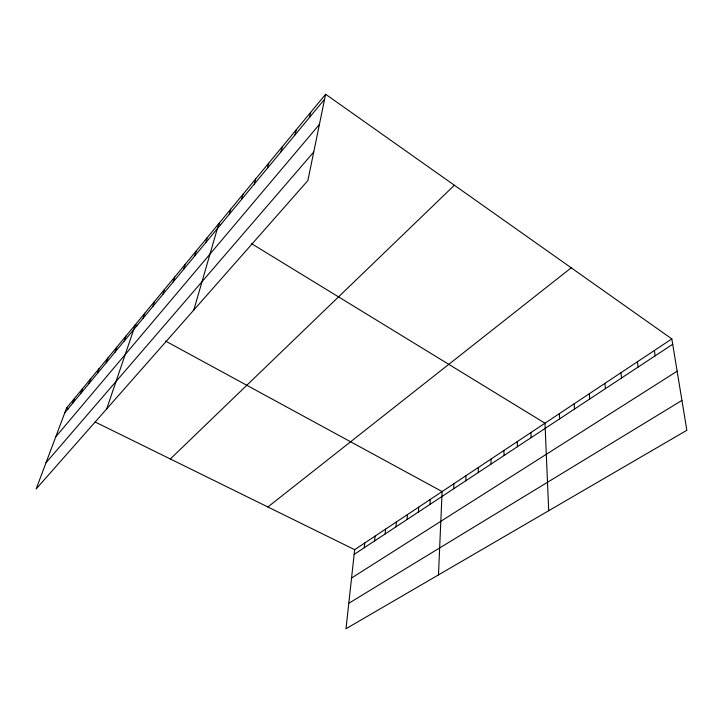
<?xml version="1.0" encoding="UTF-8"?>
<svg xmlns="http://www.w3.org/2000/svg" width="723" height="723" viewBox="0 0 723 723"><rect width="100%" height="100%" fill="white"/><g stroke="black" fill="none" stroke-linecap="round" stroke-linejoin="round"><path stroke-width="1.08" d="M490.971 464.148L490.989 459.087M478.246 472.544L478.328 467.501M465.838 480.732L465.964 475.725M453.728 488.721L453.89 483.741M438.472 574.902L442.115 491.568L165.495 341.039M430.004 504.374L430.266 499.448M418.391 512.038L418.689 507.139M407.049 519.512L407.392 514.649M395.978 526.823L396.358 521.979M385.16 533.954L385.576 529.146M374.586 540.931L375.047 536.15M364.256 547.754L364.744 543M671.821 338.897L354.668 549.688L345.983 628.748L686.85 430.293L671.821 338.897L325.612 94.252L66.615 407.953L36.15 488.983L307.871 180.569L325.612 94.252M309.552 117.361L310.646 112.372M295.038 134.885L296.195 129.878M281.003 151.821L282.223 146.805M267.429 168.206L268.703 163.172M254.306 184.049L255.626 179.015M241.59 199.394L242.964 194.351M229.272 214.252L230.691 209.218M193.8 310.05L218.798 223.615L220.696 224.772M205.775 242.621L207.266 237.587M194.55 256.168L196.078 251.134M183.66 269.308L185.224 264.293M173.086 282.069L174.677 277.063M162.811 294.469L164.437 289.471M152.833 306.516L154.478 301.527M143.136 318.219L144.799 313.249M106.688 408.92L135.382 324.654L137.343 325.721M124.248 341.021L125.956 336.078M115.047 352.119L116.774 347.194M106.109 362.91L107.854 358.002M97.406 373.411L99.159 368.531M88.929 383.642L90.7 378.771M80.678 393.601L82.467 388.757M72.643 403.298L74.433 398.481M64.808 412.761L324.591 99.223M55.752 436.837L319.412 124.419M46.019 462.729L313.737 152.02M170.321 458.978L454.387 185.251M267.881 506.986L571.224 267.808M354.153 554.414L672.706 344.247M351.559 578.029L677.135 371.197M348.784 603.289L681.943 400.415M66.615 407.953L68.54 408.902M95.192 422.015L354.668 549.688M251.631 243.705L544.979 423.208L548.712 510.718M654.378 350.492L655.155 355.824M637.415 361.762L638.102 367.076M620.94 372.716L621.536 378.002M604.907 383.371L605.422 388.64M589.317 393.737L589.751 398.979M574.134 403.823L574.496 409.037M559.367 413.637L559.656 418.834M530.962 432.526L531.116 437.659M517.297 441.599L517.388 446.715M503.976 450.456L504.012 455.544"/></g></svg>
